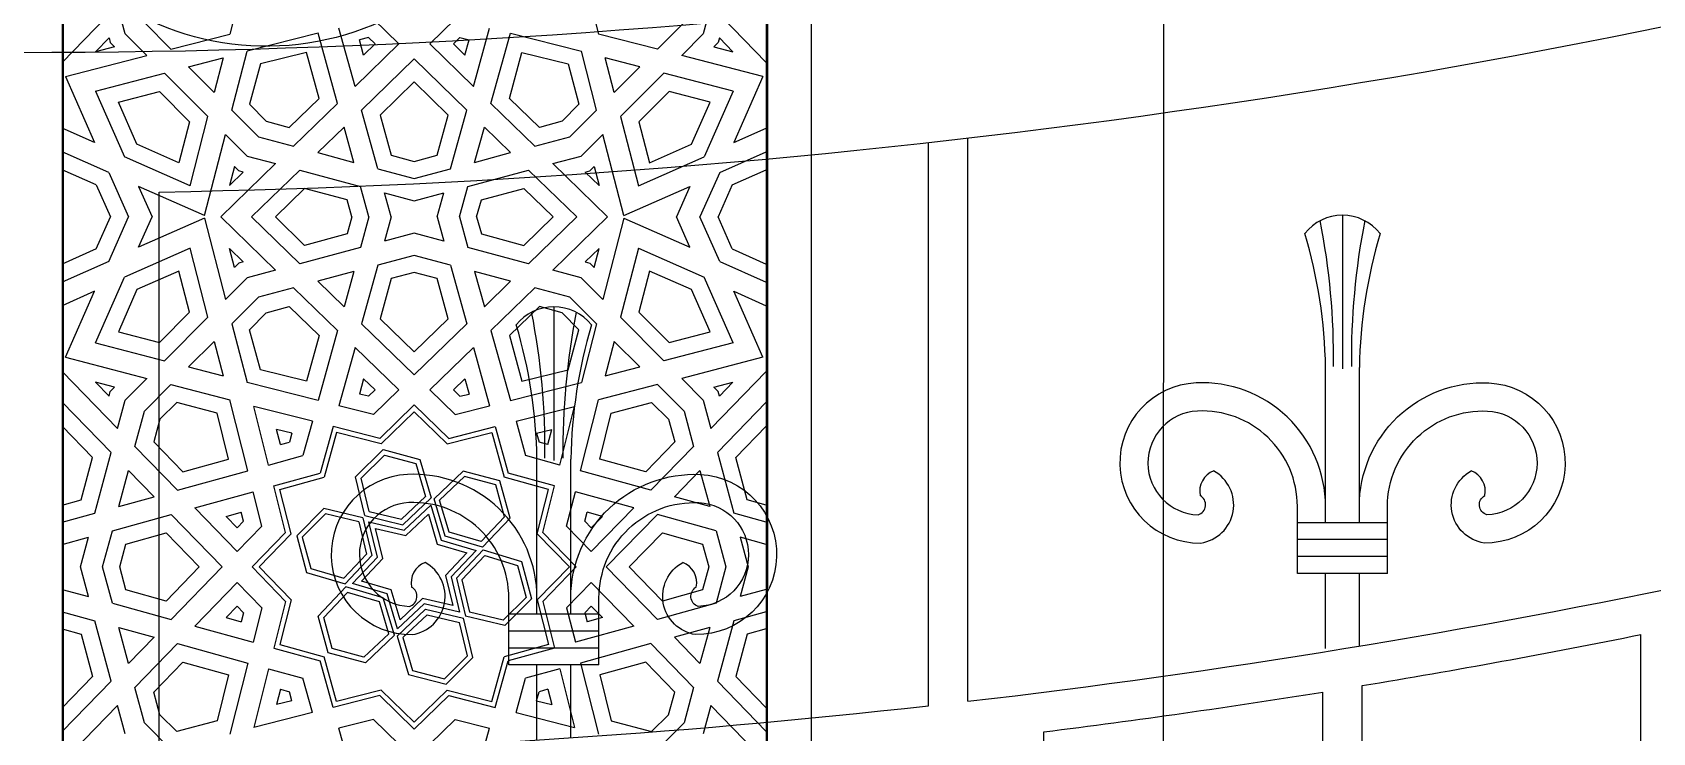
# Model space of a CAD drawing. Header units: inches. Extents: x 13054 to 48691, y 5623 to 20391.
# Drawn here: x 48359.15 to 48377.55, y 18835.4 to 18843.35 of the extents above; entities that cross this region are included whole.
import ezdxf

# ---------------------------------------------------------------- set-up
doc = ezdxf.new("R2010")
doc.units = ezdxf.units.IN
doc.header["$MEASUREMENT"] = 0

msp = doc.modelspace()

# ---------------------------------------------------------------- linework, layer by layer
at = {"transparency": 33554483}
for p, q in [((48359.51, 18888.546), (48359.484, 18793.533)), ((48372.006, 18876.043), (48371.984, 18793.53)), ((48367.484, 18849.208), (48367.484, 18841.255)), ((48367.484, 18849.208), (48367.484, 18841.255)), ((48361.595, 18844.139), (48361.391, 18843.333)), ((48365.374, 18844.139), (48365.578, 18843.333)), ((48359.484, 18843.01), (48360.113, 18843.658)), ((48360.2, 18843.335), (48360.113, 18843.658)), ((48366.856, 18843.658), (48366.769, 18843.335)), ((48367.484, 18843.01), (48366.856, 18843.658)), ((48360.721, 18843.16), (48360.419, 18843.462)), ((48362.813, 18842.737), (48362.629, 18843.401)), ((48363.309, 18843.22), (48363.021, 18843.5)), ((48363.66, 18843.22), (48363.948, 18843.5)), ((48364.156, 18842.737), (48364.34, 18843.401)), ((48366.55, 18843.462), (48366.248, 18843.16)), ((48359.864, 18843.132), (48360.018, 18843.29)), ((48360.018, 18843.29), (48360.031, 18843.238)), ((48360.031, 18843.238), (48360.081, 18843.188)), ((48360.446, 18843.089), (48360.2, 18843.335)), ((48360.721, 18843.16), (48361.391, 18843.333)), ((48362.392, 18843.342), (48361.586, 18843.138)), ((48362.613, 18842.543), (48362.392, 18843.342)), ((48362.813, 18842.737), (48363.309, 18843.22)), ((48362.965, 18843.293), (48362.861, 18843.266)), ((48362.909, 18843.093), (48362.861, 18843.266)), ((48362.909, 18843.093), (48363.04, 18843.22)), ((48363.04, 18843.22), (48362.965, 18843.293)), ((48364.156, 18842.737), (48363.66, 18843.22)), ((48363.929, 18843.22), (48364.004, 18843.293)), ((48364.06, 18843.093), (48363.929, 18843.22)), ((48364.004, 18843.293), (48364.108, 18843.266)), ((48364.06, 18843.093), (48364.108, 18843.266)), ((48364.356, 18842.543), (48364.577, 18843.342)), ((48364.577, 18843.342), (48365.383, 18843.138)), ((48366.248, 18843.16), (48365.578, 18843.333)), ((48366.769, 18843.335), (48366.523, 18843.089)), ((48366.937, 18843.238), (48366.888, 18843.188)), ((48366.951, 18843.29), (48366.937, 18843.238)), ((48367.105, 18843.132), (48366.951, 18843.29)), ((48359.523, 18842.849), (48360.446, 18843.089)), ((48360.081, 18843.188), (48359.864, 18843.132)), ((48360.921, 18842.959), (48361.314, 18843.061)), ((48361.314, 18843.061), (48361.212, 18842.668)), ((48361.412, 18842.468), (48361.586, 18843.138)), ((48362.26, 18843.121), (48361.737, 18842.993)), ((48362.403, 18842.601), (48362.26, 18843.121)), ((48362.887, 18842.469), (48363.484, 18843.05)), ((48364.082, 18842.469), (48363.484, 18843.05)), ((48364.566, 18842.601), (48364.708, 18843.121)), ((48364.708, 18843.121), (48365.232, 18842.993)), ((48365.556, 18842.468), (48365.383, 18843.138)), ((48365.757, 18842.668), (48365.655, 18843.061)), ((48366.048, 18842.959), (48365.655, 18843.061)), ((48367.446, 18842.849), (48366.523, 18843.089)), ((48366.888, 18843.188), (48367.105, 18843.132)), ((48359.523, 18842.849), (48359.853, 18842.099)), ((48359.862, 18842.685), (48360.647, 18842.888)), ((48361.141, 18842.394), (48360.647, 18842.888)), ((48361.212, 18842.668), (48360.921, 18842.959)), ((48361.737, 18842.993), (48361.614, 18842.535)), ((48365.232, 18842.993), (48365.355, 18842.535)), ((48366.048, 18842.959), (48365.757, 18842.668)), ((48366.322, 18842.888), (48365.828, 18842.394)), ((48367.107, 18842.685), (48366.322, 18842.888)), ((48367.446, 18842.849), (48367.116, 18842.099)), ((48359.862, 18842.685), (48360.191, 18841.938)), ((48360.123, 18842.559), (48360.59, 18842.68)), ((48360.59, 18842.68), (48360.932, 18842.337)), ((48363.484, 18842.788), (48363.098, 18842.412)), ((48363.871, 18842.412), (48363.484, 18842.788)), ((48366.379, 18842.68), (48366.036, 18842.337)), ((48366.846, 18842.559), (48366.379, 18842.68)), ((48367.107, 18842.685), (48366.778, 18841.938)), ((48360.333, 18842.08), (48360.123, 18842.559)), ((48361.614, 18842.535), (48361.803, 18842.343)), ((48362.063, 18842.272), (48362.403, 18842.601)), ((48362.114, 18842.059), (48362.613, 18842.543)), ((48364.855, 18842.059), (48364.356, 18842.543)), ((48364.906, 18842.272), (48364.566, 18842.601)), ((48365.355, 18842.535), (48365.166, 18842.343)), ((48366.636, 18842.08), (48366.846, 18842.559)), ((48360.932, 18842.337), (48360.811, 18841.87)), ((48360.938, 18841.609), (48361.141, 18842.394)), ((48361.412, 18842.468), (48361.714, 18842.166)), ((48361.803, 18842.343), (48362.063, 18842.272)), ((48363.072, 18841.802), (48362.887, 18842.469)), ((48363.098, 18842.412), (48363.224, 18841.956)), ((48363.745, 18841.956), (48363.871, 18842.412)), ((48363.897, 18841.802), (48364.082, 18842.469)), ((48365.166, 18842.343), (48364.906, 18842.272)), ((48365.254, 18842.166), (48365.556, 18842.468)), ((48365.828, 18842.394), (48366.031, 18841.609)), ((48366.036, 18842.337), (48366.157, 18841.87)), ((48359.853, 18842.099), (48359.484, 18842.264)), ((48361.102, 18841.27), (48361.341, 18842.193)), ((48361.341, 18842.193), (48361.588, 18841.947)), ((48361.714, 18842.166), (48362.114, 18842.059)), ((48362.389, 18841.985), (48362.688, 18842.275)), ((48362.798, 18841.875), (48362.688, 18842.275)), ((48364.171, 18841.875), (48364.281, 18842.275)), ((48364.58, 18841.985), (48364.281, 18842.275)), ((48364.855, 18842.059), (48365.254, 18842.166)), ((48365.381, 18841.947), (48365.627, 18842.193)), ((48365.867, 18841.27), (48365.627, 18842.193)), ((48367.116, 18842.099), (48367.484, 18842.264)), ((48360.013, 18841.76), (48359.484, 18841.996)), ((48360.938, 18841.609), (48360.191, 18841.938)), ((48360.811, 18841.87), (48360.333, 18842.08)), ((48361.588, 18841.947), (48361.91, 18841.86)), ((48362.389, 18841.985), (48362.798, 18841.875)), ((48363.224, 18841.956), (48363.484, 18841.886)), ((48363.484, 18841.886), (48363.745, 18841.956)), ((48364.171, 18841.875), (48364.58, 18841.985)), ((48365.058, 18841.86), (48365.381, 18841.947)), ((48366.031, 18841.609), (48366.778, 18841.938)), ((48366.157, 18841.87), (48366.636, 18842.08)), ((48366.956, 18841.76), (48367.484, 18841.996)), ((48359.871, 18841.618), (48359.484, 18841.791)), ((48360.013, 18841.76), (48360.239, 18841.255)), ((48361.287, 18841.255), (48361.91, 18841.86)), ((48361.441, 18841.828), (48361.385, 18841.611)), ((48361.385, 18841.611), (48361.542, 18841.765)), ((48361.491, 18841.779), (48361.441, 18841.828)), ((48361.542, 18841.765), (48361.491, 18841.779)), ((48361.637, 18841.255), (48362.185, 18841.787)), ((48362.185, 18841.787), (48362.874, 18841.602)), ((48363.072, 18841.802), (48363.484, 18841.691)), ((48363.484, 18841.691), (48363.897, 18841.802)), ((48364.095, 18841.602), (48364.784, 18841.787)), ((48365.331, 18841.255), (48364.784, 18841.787)), ((48365.682, 18841.255), (48365.058, 18841.86)), ((48365.426, 18841.765), (48365.478, 18841.779)), ((48365.584, 18841.611), (48365.426, 18841.765)), ((48365.478, 18841.779), (48365.528, 18841.828)), ((48365.528, 18841.828), (48365.584, 18841.611)), ((48366.956, 18841.76), (48366.73, 18841.255)), ((48367.098, 18841.618), (48367.484, 18841.791)), ((48359.871, 18841.618), (48360.033, 18841.255)), ((48360.352, 18841.6), (48360.506, 18841.255)), ((48361.102, 18841.27), (48360.352, 18841.6)), ((48362.239, 18841.578), (48361.907, 18841.255)), ((48362.722, 18841.449), (48362.239, 18841.578)), ((48362.97, 18841.255), (48362.874, 18841.602)), ((48363.999, 18841.255), (48364.095, 18841.602)), ((48364.247, 18841.449), (48364.729, 18841.578)), ((48364.729, 18841.578), (48365.062, 18841.255)), ((48365.867, 18841.27), (48366.617, 18841.6)), ((48366.617, 18841.6), (48366.463, 18841.255)), ((48367.098, 18841.618), (48366.936, 18841.255)), ((48362.775, 18841.255), (48362.722, 18841.449)), ((48363.148, 18841.529), (48363.484, 18841.439)), ((48363.224, 18841.255), (48363.148, 18841.529)), ((48363.484, 18841.439), (48363.821, 18841.529)), ((48363.745, 18841.255), (48363.821, 18841.529)), ((48364.193, 18841.255), (48364.247, 18841.449)), ((48359.871, 18840.891), (48360.033, 18841.255)), ((48360.013, 18840.749), (48360.239, 18841.255)), ((48360.352, 18840.91), (48360.506, 18841.255)), ((48361.102, 18841.24), (48360.352, 18840.91)), ((48361.102, 18841.24), (48361.341, 18840.316)), ((48361.287, 18841.255), (48361.91, 18840.649)), ((48361.637, 18841.255), (48362.185, 18840.723)), ((48362.239, 18840.932), (48361.907, 18841.255)), ((48362.775, 18841.255), (48362.722, 18841.061)), ((48362.97, 18841.255), (48362.874, 18840.907)), ((48363.224, 18841.255), (48363.148, 18840.98)), ((48363.745, 18841.255), (48363.821, 18840.98)), ((48363.999, 18841.255), (48364.095, 18840.907)), ((48364.193, 18841.255), (48364.247, 18841.061)), ((48364.729, 18840.932), (48365.062, 18841.255)), ((48365.331, 18841.255), (48364.784, 18840.723)), ((48365.682, 18841.255), (48365.058, 18840.649)), ((48365.867, 18841.24), (48365.627, 18840.316)), ((48365.867, 18841.24), (48366.617, 18840.91)), ((48366.617, 18840.91), (48366.463, 18841.255)), ((48366.956, 18840.749), (48366.73, 18841.255)), ((48367.098, 18840.891), (48366.936, 18841.255)), ((48367.484, 18841.255), (48367.484, 18833.301)), ((48367.484, 18841.255), (48367.484, 18833.301)), ((48362.722, 18841.061), (48362.239, 18840.932)), ((48363.484, 18841.071), (48363.148, 18840.98)), ((48363.821, 18840.98), (48363.484, 18841.071)), ((48364.247, 18841.061), (48364.729, 18840.932)), ((48359.871, 18840.891), (48359.484, 18840.719)), ((48360.938, 18840.901), (48360.191, 18840.572)), ((48361.141, 18840.116), (48360.938, 18840.901)), ((48361.441, 18840.681), (48361.385, 18840.898)), ((48361.385, 18840.898), (48361.542, 18840.745)), ((48362.874, 18840.907), (48362.185, 18840.723)), ((48364.784, 18840.723), (48364.095, 18840.907)), ((48365.584, 18840.898), (48365.426, 18840.745)), ((48365.528, 18840.681), (48365.584, 18840.898)), ((48366.031, 18840.901), (48365.828, 18840.116)), ((48366.031, 18840.901), (48366.778, 18840.572)), ((48367.098, 18840.891), (48367.484, 18840.719)), ((48360.013, 18840.749), (48359.484, 18840.513)), ((48360.811, 18840.64), (48360.333, 18840.429)), ((48360.932, 18840.173), (48360.811, 18840.64)), ((48361.491, 18840.731), (48361.441, 18840.681)), ((48361.542, 18840.745), (48361.491, 18840.731)), ((48361.91, 18840.649), (48361.588, 18840.563)), ((48362.798, 18840.634), (48362.389, 18840.524)), ((48362.798, 18840.634), (48362.688, 18840.234)), ((48363.072, 18840.707), (48362.887, 18840.04)), ((48363.484, 18840.818), (48363.072, 18840.707)), ((48363.897, 18840.707), (48363.484, 18840.818)), ((48363.897, 18840.707), (48364.082, 18840.04)), ((48364.58, 18840.524), (48364.171, 18840.634)), ((48364.171, 18840.634), (48364.281, 18840.234)), ((48365.381, 18840.563), (48365.058, 18840.649)), ((48365.426, 18840.745), (48365.478, 18840.731)), ((48365.478, 18840.731), (48365.528, 18840.681)), ((48366.157, 18840.64), (48366.036, 18840.173)), ((48366.636, 18840.429), (48366.157, 18840.64)), ((48366.956, 18840.749), (48367.484, 18840.513)), ((48359.862, 18839.824), (48360.191, 18840.572)), ((48361.588, 18840.563), (48361.341, 18840.316)), ((48362.114, 18840.451), (48361.714, 18840.344)), ((48362.114, 18840.451), (48362.613, 18839.966)), ((48362.389, 18840.524), (48362.688, 18840.234)), ((48363.224, 18840.554), (48363.098, 18840.097)), ((48363.484, 18840.624), (48363.224, 18840.554)), ((48363.745, 18840.554), (48363.484, 18840.624)), ((48363.871, 18840.097), (48363.745, 18840.554)), ((48364.58, 18840.524), (48364.281, 18840.234)), ((48364.855, 18840.451), (48364.356, 18839.966)), ((48365.254, 18840.344), (48364.855, 18840.451)), ((48365.627, 18840.316), (48365.381, 18840.563)), ((48367.107, 18839.824), (48366.778, 18840.572)), ((48359.853, 18840.41), (48359.484, 18840.246)), ((48359.523, 18839.66), (48359.853, 18840.41)), ((48360.333, 18840.429), (48360.123, 18839.951)), ((48361.714, 18840.344), (48361.412, 18840.042)), ((48365.556, 18840.042), (48365.254, 18840.344)), ((48366.846, 18839.951), (48366.636, 18840.429)), ((48367.116, 18840.41), (48367.484, 18840.246)), ((48367.446, 18839.66), (48367.116, 18840.41)), ((48360.59, 18839.83), (48360.932, 18840.173)), ((48360.647, 18839.621), (48361.141, 18840.116)), ((48361.614, 18839.974), (48361.803, 18840.166)), ((48361.803, 18840.166), (48362.063, 18840.238)), ((48362.063, 18840.238), (48362.403, 18839.908)), ((48363.098, 18840.097), (48363.484, 18839.722)), ((48363.484, 18839.722), (48363.871, 18840.097)), ((48364.906, 18840.238), (48364.566, 18839.908)), ((48365.166, 18840.166), (48364.906, 18840.238)), ((48365.355, 18839.974), (48365.166, 18840.166)), ((48366.322, 18839.621), (48365.828, 18840.116)), ((48366.036, 18840.173), (48366.379, 18839.83)), ((48360.123, 18839.951), (48360.59, 18839.83)), ((48361.412, 18840.042), (48361.586, 18839.372)), ((48361.737, 18839.516), (48361.614, 18839.974)), ((48362.403, 18839.908), (48362.26, 18839.389)), ((48362.613, 18839.966), (48362.392, 18839.168)), ((48362.887, 18840.04), (48363.484, 18839.46)), ((48364.082, 18840.04), (48363.484, 18839.46)), ((48364.356, 18839.966), (48364.577, 18839.168)), ((48364.566, 18839.908), (48364.708, 18839.389)), ((48365.232, 18839.516), (48365.355, 18839.974)), ((48365.556, 18840.042), (48365.383, 18839.372)), ((48366.379, 18839.83), (48366.846, 18839.951)), ((48359.862, 18839.824), (48360.647, 18839.621)), ((48360.921, 18839.55), (48361.212, 18839.841)), ((48361.212, 18839.841), (48361.314, 18839.448)), ((48362.813, 18839.772), (48362.629, 18839.108)), ((48362.813, 18839.772), (48363.309, 18839.29)), ((48364.156, 18839.772), (48363.66, 18839.29)), ((48364.156, 18839.772), (48364.34, 18839.108)), ((48365.757, 18839.841), (48365.655, 18839.448)), ((48366.048, 18839.55), (48365.757, 18839.841)), ((48367.107, 18839.824), (48366.322, 18839.621)), ((48359.523, 18839.66), (48360.446, 18839.421)), ((48360.921, 18839.55), (48361.314, 18839.448)), ((48365.655, 18839.448), (48366.048, 18839.55)), ((48367.446, 18839.66), (48366.523, 18839.421)), ((48359.484, 18839.499), (48360.113, 18838.852)), ((48360.081, 18839.321), (48359.864, 18839.378)), ((48359.864, 18839.378), (48360.018, 18839.22)), ((48360.2, 18839.174), (48360.446, 18839.421)), ((48360.419, 18839.048), (48360.721, 18839.35)), ((48360.721, 18839.35), (48361.391, 18839.176)), ((48362.392, 18839.168), (48361.586, 18839.372)), ((48362.26, 18839.389), (48361.737, 18839.516)), ((48362.909, 18839.417), (48362.861, 18839.243)), ((48362.909, 18839.417), (48363.04, 18839.29)), ((48364.06, 18839.417), (48363.929, 18839.29)), ((48364.06, 18839.417), (48364.108, 18839.243)), ((48364.577, 18839.168), (48365.383, 18839.372)), ((48364.708, 18839.389), (48365.232, 18839.516)), ((48366.248, 18839.35), (48365.578, 18839.176)), ((48366.248, 18839.35), (48366.55, 18839.048)), ((48366.523, 18839.421), (48366.769, 18839.174)), ((48367.484, 18839.499), (48366.856, 18838.852)), ((48366.888, 18839.321), (48367.105, 18839.378)), ((48367.105, 18839.378), (48366.951, 18839.22)), ((48360.018, 18839.22), (48360.031, 18839.272)), ((48360.031, 18839.272), (48360.081, 18839.321)), ((48360.113, 18838.852), (48360.2, 18839.174)), ((48361.595, 18838.37), (48361.391, 18839.176)), ((48362.965, 18839.217), (48362.861, 18839.243)), ((48363.04, 18839.29), (48362.965, 18839.217)), ((48363.309, 18839.29), (48363.021, 18839.009)), ((48363.66, 18839.29), (48363.948, 18839.009)), ((48363.929, 18839.29), (48364.004, 18839.217)), ((48364.004, 18839.217), (48364.108, 18839.243)), ((48365.374, 18838.37), (48365.578, 18839.176)), ((48366.769, 18839.174), (48366.856, 18838.852)), ((48366.937, 18839.272), (48366.888, 18839.321)), ((48366.951, 18839.22), (48366.937, 18839.272)), ((48359.484, 18839.149), (48360.04, 18838.577)), ((48360.311, 18838.648), (48360.419, 18839.048)), ((48360.788, 18839.148), (48360.596, 18838.959)), ((48361.246, 18839.026), (48360.788, 18839.148)), ((48361.374, 18838.502), (48361.246, 18839.026)), ((48361.83, 18838.435), (48361.662, 18839.101)), ((48362.327, 18838.933), (48361.662, 18839.101)), ((48363.021, 18839.009), (48362.629, 18839.108)), ((48363.484, 18839.119), (48363.093, 18838.739)), ((48363.484, 18839.041), (48363.11, 18838.677)), ((48363.484, 18839.119), (48363.876, 18838.739)), ((48363.484, 18839.041), (48363.859, 18838.677)), ((48363.948, 18839.009), (48364.34, 18839.108)), ((48364.642, 18838.933), (48365.307, 18839.101)), ((48365.139, 18838.435), (48365.307, 18839.101)), ((48365.595, 18838.502), (48365.723, 18839.026)), ((48365.723, 18839.026), (48366.181, 18839.148)), ((48366.181, 18839.148), (48366.373, 18838.959)), ((48366.55, 18839.048), (48366.657, 18838.648)), ((48367.484, 18839.149), (48366.929, 18838.577)), ((48359.831, 18838.523), (48359.484, 18838.879)), ((48360.596, 18838.959), (48360.525, 18838.699)), ((48361.965, 18838.668), (48361.921, 18838.841)), ((48362.095, 18838.798), (48361.921, 18838.841)), ((48362.095, 18838.798), (48362.067, 18838.696)), ((48362.327, 18838.933), (48362.219, 18838.543)), ((48362.564, 18838.873), (48362.417, 18838.345)), ((48362.603, 18838.805), (48362.463, 18838.299)), ((48363.093, 18838.739), (48362.564, 18838.873)), ((48363.11, 18838.677), (48362.603, 18838.805)), ((48363.859, 18838.677), (48364.366, 18838.805)), ((48363.876, 18838.739), (48364.405, 18838.873)), ((48364.366, 18838.805), (48364.506, 18838.299)), ((48364.405, 18838.873), (48364.551, 18838.345)), ((48364.642, 18838.933), (48364.75, 18838.543)), ((48364.874, 18838.798), (48365.048, 18838.841)), ((48364.874, 18838.798), (48364.902, 18838.696)), ((48365.004, 18838.668), (48365.048, 18838.841)), ((48366.373, 18838.959), (48366.444, 18838.699)), ((48367.138, 18838.523), (48367.484, 18838.879)), ((48360.311, 18838.648), (48360.796, 18838.149)), ((48360.525, 18838.699), (48360.854, 18838.359)), ((48361.965, 18838.668), (48362.067, 18838.696)), ((48362.819, 18838.304), (48363.131, 18838.613)), ((48363.131, 18838.613), (48363.547, 18838.5)), ((48365.004, 18838.668), (48364.902, 18838.696)), ((48366.444, 18838.699), (48366.115, 18838.359)), ((48366.657, 18838.648), (48366.173, 18838.149)), ((48359.702, 18838.041), (48359.831, 18838.523)), ((48359.855, 18837.888), (48360.04, 18838.577)), ((48360.854, 18838.359), (48361.374, 18838.502)), ((48361.83, 18838.435), (48362.219, 18838.543)), ((48362.881, 18838.286), (48363.147, 18838.55)), ((48363.147, 18838.55), (48363.502, 18838.454)), ((48363.502, 18838.454), (48363.614, 18838.08)), ((48363.547, 18838.5), (48363.678, 18838.063)), ((48365.139, 18838.435), (48364.75, 18838.543)), ((48366.115, 18838.359), (48365.595, 18838.502)), ((48366.929, 18838.577), (48367.114, 18837.888)), ((48367.267, 18838.041), (48367.138, 18838.523)), ((48360.128, 18837.964), (48360.238, 18838.373)), ((48360.238, 18838.373), (48360.528, 18838.075)), ((48360.796, 18838.149), (48361.595, 18838.37)), ((48361.89, 18838.199), (48362.417, 18838.345)), ((48361.958, 18838.159), (48362.463, 18838.299)), ((48362.925, 18837.861), (48362.819, 18838.304)), ((48362.972, 18837.908), (48362.881, 18838.286)), ((48364.041, 18838.368), (48363.71, 18838.054)), ((48364.057, 18838.306), (48363.773, 18838.037)), ((48364.458, 18838.258), (48364.041, 18838.368)), ((48364.413, 18838.211), (48364.057, 18838.306)), ((48364.573, 18837.834), (48364.458, 18838.258)), ((48365.011, 18838.159), (48364.506, 18838.299)), ((48365.079, 18838.199), (48364.551, 18838.345)), ((48366.173, 18838.149), (48365.374, 18838.37)), ((48366.731, 18838.373), (48366.441, 18838.075)), ((48366.731, 18838.373), (48366.841, 18837.964)), ((48360.128, 18837.964), (48360.528, 18838.075)), ((48360.99, 18837.95), (48361.654, 18838.133)), ((48361.753, 18837.742), (48361.654, 18838.133)), ((48362.023, 18837.669), (48361.89, 18838.199)), ((48362.086, 18837.653), (48361.958, 18838.159)), ((48363.339, 18837.82), (48363.614, 18838.08)), ((48363.356, 18837.758), (48363.678, 18838.063)), ((48364.511, 18837.849), (48364.413, 18838.211)), ((48364.883, 18837.653), (48365.011, 18838.159)), ((48364.945, 18837.669), (48365.079, 18838.199)), ((48365.216, 18837.742), (48365.315, 18838.133)), ((48365.979, 18837.95), (48365.315, 18838.133)), ((48366.841, 18837.964), (48366.441, 18838.075)), ((48359.484, 18837.981), (48359.702, 18838.041)), ((48359.484, 18837.786), (48359.855, 18837.888)), ((48360.055, 18837.69), (48360.722, 18837.875)), ((48360.722, 18837.875), (48361.303, 18837.278)), ((48360.99, 18837.95), (48361.473, 18837.453)), ((48361.346, 18837.853), (48361.519, 18837.901)), ((48361.546, 18837.797), (48361.519, 18837.901)), ((48362.459, 18837.943), (48362.149, 18837.632)), ((48362.476, 18837.881), (48362.212, 18837.615)), ((48362.901, 18837.838), (48362.459, 18837.943)), ((48362.855, 18837.791), (48362.476, 18837.881)), ((48362.972, 18837.908), (48363.339, 18837.82)), ((48363.372, 18837.696), (48363.673, 18837.98)), ((48363.389, 18837.634), (48363.645, 18837.877)), ((48363.645, 18837.877), (48363.745, 18837.539)), ((48363.673, 18837.98), (48363.791, 18837.584)), ((48363.836, 18837.629), (48363.71, 18838.054)), ((48363.881, 18837.675), (48363.773, 18838.037)), ((48365.423, 18837.797), (48365.45, 18837.901)), ((48365.623, 18837.853), (48365.45, 18837.901)), ((48365.979, 18837.95), (48365.496, 18837.453)), ((48366.247, 18837.875), (48365.666, 18837.278)), ((48366.914, 18837.69), (48366.247, 18837.875)), ((48367.484, 18837.786), (48367.114, 18837.888)), ((48367.484, 18837.981), (48367.267, 18838.041)), ((48359.944, 18837.278), (48360.055, 18837.69)), ((48361.346, 18837.853), (48361.473, 18837.723)), ((48361.473, 18837.723), (48361.546, 18837.797)), ((48361.473, 18837.453), (48361.753, 18837.742)), ((48362.855, 18837.791), (48362.942, 18837.423)), ((48362.901, 18837.838), (48363.004, 18837.407)), ((48362.925, 18837.861), (48363.356, 18837.758)), ((48362.97, 18837.792), (48363.372, 18837.696)), ((48363.066, 18837.39), (48362.97, 18837.792)), ((48363.046, 18837.716), (48363.389, 18837.634)), ((48363.128, 18837.373), (48363.046, 18837.716)), ((48364.244, 18837.567), (48364.511, 18837.849)), ((48364.261, 18837.503), (48364.573, 18837.834)), ((48365.496, 18837.453), (48365.216, 18837.742)), ((48365.496, 18837.723), (48365.423, 18837.797)), ((48365.623, 18837.853), (48365.496, 18837.723)), ((48366.914, 18837.69), (48367.025, 18837.278)), ((48359.484, 18837.532), (48359.782, 18837.615)), ((48359.692, 18837.278), (48359.782, 18837.615)), ((48360.139, 18837.278), (48360.208, 18837.538)), ((48360.208, 18837.538), (48360.665, 18837.665)), ((48360.665, 18837.665), (48361.041, 18837.278)), ((48361.643, 18837.278), (48362.023, 18837.669)), ((48361.722, 18837.278), (48362.086, 18837.653)), ((48362.149, 18837.632), (48362.262, 18837.215)), ((48362.212, 18837.615), (48362.308, 18837.26)), ((48363.745, 18837.539), (48364.083, 18837.438)), ((48363.791, 18837.584), (48364.187, 18837.466)), ((48364.261, 18837.503), (48363.836, 18837.629)), ((48364.244, 18837.567), (48363.881, 18837.675)), ((48365.247, 18837.278), (48364.883, 18837.653)), ((48365.326, 18837.278), (48364.945, 18837.669)), ((48365.928, 18837.278), (48366.304, 18837.665)), ((48366.304, 18837.665), (48366.76, 18837.538)), ((48366.76, 18837.538), (48366.83, 18837.278)), ((48367.187, 18837.615), (48367.277, 18837.278)), ((48367.484, 18837.532), (48367.187, 18837.615)), ((48362.942, 18837.423), (48362.683, 18837.149)), ((48363.004, 18837.407), (48362.7, 18837.085)), ((48362.782, 18837.09), (48363.066, 18837.39)), ((48362.886, 18837.117), (48363.128, 18837.373)), ((48364.083, 18837.438), (48363.841, 18837.182)), ((48364.187, 18837.466), (48363.903, 18837.166)), ((48364.269, 18837.471), (48363.965, 18837.149)), ((48364.286, 18837.407), (48364.027, 18837.133)), ((48364.269, 18837.471), (48364.705, 18837.341)), ((48364.286, 18837.407), (48364.659, 18837.296)), ((48364.705, 18837.341), (48364.818, 18836.916)), ((48359.782, 18836.941), (48359.692, 18837.278)), ((48360.055, 18836.865), (48359.944, 18837.278)), ((48360.208, 18837.018), (48360.139, 18837.278)), ((48361.041, 18837.278), (48360.665, 18836.891)), ((48360.722, 18836.681), (48361.303, 18837.278)), ((48361.643, 18837.278), (48362.023, 18836.886)), ((48361.722, 18837.278), (48362.086, 18836.903)), ((48362.262, 18837.215), (48362.7, 18837.085)), ((48362.308, 18837.26), (48362.683, 18837.149)), ((48363.841, 18837.182), (48363.923, 18836.84)), ((48363.903, 18837.166), (48363.999, 18836.764)), ((48363.965, 18837.149), (48364.067, 18836.718)), ((48364.659, 18837.296), (48364.755, 18836.933)), ((48365.247, 18837.278), (48364.883, 18836.903)), ((48365.326, 18837.278), (48364.945, 18836.886)), ((48366.247, 18836.681), (48365.666, 18837.278)), ((48366.304, 18836.891), (48365.928, 18837.278)), ((48366.83, 18837.278), (48366.76, 18837.018)), ((48367.025, 18837.278), (48366.914, 18836.865)), ((48367.277, 18837.278), (48367.187, 18836.941)), ((48359.484, 18837.023), (48359.782, 18836.941)), ((48360.665, 18836.891), (48360.208, 18837.018)), ((48360.99, 18836.606), (48361.473, 18837.103)), ((48361.473, 18837.103), (48361.753, 18836.814)), ((48362.394, 18836.721), (48362.708, 18837.053)), ((48362.457, 18836.705), (48362.725, 18836.989)), ((48363.133, 18836.926), (48362.708, 18837.053)), ((48363.088, 18836.881), (48362.725, 18836.989)), ((48363.178, 18836.972), (48362.782, 18837.09)), ((48363.223, 18837.017), (48362.886, 18837.117)), ((48363.296, 18836.575), (48363.178, 18836.972)), ((48363.324, 18836.679), (48363.223, 18837.017)), ((48364.027, 18837.133), (48364.114, 18836.765)), ((48365.496, 18837.103), (48365.216, 18836.814)), ((48365.979, 18836.606), (48365.496, 18837.103)), ((48366.76, 18837.018), (48366.304, 18836.891)), ((48367.484, 18837.023), (48367.187, 18836.941)), ((48359.484, 18836.77), (48359.855, 18836.667)), ((48360.055, 18836.865), (48360.722, 18836.681)), ((48361.346, 18836.703), (48361.473, 18836.833)), ((48361.473, 18836.833), (48361.546, 18836.758)), ((48361.753, 18836.814), (48361.654, 18836.422)), ((48362.023, 18836.886), (48361.89, 18836.357)), ((48362.086, 18836.903), (48361.958, 18836.397)), ((48363.195, 18836.519), (48363.088, 18836.881)), ((48363.259, 18836.502), (48363.133, 18836.926)), ((48363.291, 18836.493), (48363.613, 18836.798)), ((48363.597, 18836.86), (48363.296, 18836.575)), ((48363.58, 18836.921), (48363.324, 18836.679)), ((48363.923, 18836.84), (48363.58, 18836.921)), ((48363.999, 18836.764), (48363.597, 18836.86)), ((48363.613, 18836.798), (48364.044, 18836.695)), ((48364.755, 18836.933), (48364.494, 18836.674)), ((48364.818, 18836.916), (48364.512, 18836.612)), ((48364.883, 18836.903), (48365.011, 18836.397)), ((48364.945, 18836.886), (48365.079, 18836.357)), ((48365.216, 18836.814), (48365.315, 18836.422)), ((48365.496, 18836.833), (48365.423, 18836.758)), ((48365.623, 18836.703), (48365.496, 18836.833)), ((48366.914, 18836.865), (48366.247, 18836.681)), ((48367.484, 18836.77), (48367.114, 18836.667)), ((48360.04, 18835.979), (48359.855, 18836.667)), ((48360.238, 18836.182), (48360.128, 18836.592)), ((48360.128, 18836.592), (48360.528, 18836.481)), ((48360.99, 18836.606), (48361.654, 18836.422)), ((48361.346, 18836.703), (48361.519, 18836.655)), ((48361.546, 18836.758), (48361.519, 18836.655)), ((48362.505, 18836.304), (48362.394, 18836.721)), ((48362.551, 18836.35), (48362.457, 18836.705)), ((48363.355, 18836.476), (48363.63, 18836.736)), ((48363.63, 18836.736), (48363.997, 18836.648)), ((48364.088, 18836.268), (48363.997, 18836.648)), ((48364.15, 18836.251), (48364.044, 18836.695)), ((48364.512, 18836.612), (48364.067, 18836.718)), ((48364.494, 18836.674), (48364.114, 18836.765)), ((48365.979, 18836.606), (48365.315, 18836.422)), ((48365.423, 18836.758), (48365.45, 18836.655)), ((48365.623, 18836.703), (48365.45, 18836.655)), ((48366.841, 18836.592), (48366.441, 18836.481)), ((48366.841, 18836.592), (48366.731, 18836.182)), ((48367.114, 18836.667), (48366.929, 18835.979)), ((48359.484, 18836.575), (48359.702, 18836.515)), ((48359.702, 18836.515), (48359.831, 18836.033)), ((48360.238, 18836.182), (48360.528, 18836.481)), ((48360.311, 18835.908), (48360.796, 18836.407)), ((48360.796, 18836.407), (48361.595, 18836.186)), ((48363.195, 18836.519), (48362.913, 18836.252)), ((48363.259, 18836.502), (48362.929, 18836.189)), ((48363.291, 18836.493), (48363.421, 18836.057)), ((48363.355, 18836.476), (48363.466, 18836.103)), ((48366.173, 18836.407), (48365.374, 18836.186)), ((48366.657, 18835.908), (48366.173, 18836.407)), ((48366.731, 18836.182), (48366.441, 18836.481)), ((48367.267, 18836.515), (48367.138, 18836.033)), ((48367.484, 18836.575), (48367.267, 18836.515)), ((48361.89, 18836.357), (48362.417, 18836.211)), ((48361.958, 18836.397), (48362.463, 18836.257)), ((48362.603, 18835.751), (48362.463, 18836.257)), ((48362.929, 18836.189), (48362.505, 18836.304)), ((48362.913, 18836.252), (48362.551, 18836.35)), ((48363.829, 18836.007), (48364.088, 18836.268)), ((48363.846, 18835.945), (48364.15, 18836.251)), ((48364.366, 18835.751), (48364.506, 18836.257)), ((48365.011, 18836.397), (48364.506, 18836.257)), ((48365.079, 18836.357), (48364.551, 18836.211)), ((48359.831, 18836.033), (48359.484, 18835.677)), ((48360.525, 18835.856), (48360.854, 18836.197)), ((48360.854, 18836.197), (48361.374, 18836.054)), ((48361.374, 18836.054), (48361.246, 18835.53)), ((48361.595, 18836.186), (48361.391, 18835.379)), ((48361.83, 18836.12), (48361.662, 18835.455)), ((48361.83, 18836.12), (48362.219, 18836.013)), ((48362.564, 18835.683), (48362.417, 18836.211)), ((48363.421, 18836.057), (48363.846, 18835.945)), ((48363.466, 18836.103), (48363.829, 18836.007)), ((48364.405, 18835.683), (48364.551, 18836.211)), ((48365.139, 18836.12), (48364.75, 18836.013)), ((48365.139, 18836.12), (48365.307, 18835.455)), ((48365.374, 18836.186), (48365.578, 18835.379)), ((48366.115, 18836.197), (48365.595, 18836.054)), ((48365.595, 18836.054), (48365.723, 18835.53)), ((48366.444, 18835.856), (48366.115, 18836.197)), ((48367.138, 18836.033), (48367.484, 18835.677)), ((48359.484, 18835.407), (48360.04, 18835.979)), ((48360.419, 18835.508), (48360.311, 18835.908)), ((48360.596, 18835.597), (48360.525, 18835.856)), ((48361.965, 18835.888), (48361.921, 18835.714)), ((48361.965, 18835.888), (48362.067, 18835.86)), ((48362.095, 18835.758), (48362.067, 18835.86)), ((48362.327, 18835.623), (48362.219, 18836.013)), ((48363.11, 18835.879), (48362.603, 18835.751)), ((48363.484, 18835.515), (48363.11, 18835.879)), ((48363.484, 18835.515), (48363.859, 18835.879)), ((48363.859, 18835.879), (48364.366, 18835.751)), ((48364.642, 18835.623), (48364.75, 18836.013)), ((48364.874, 18835.758), (48364.902, 18835.86)), ((48365.004, 18835.888), (48364.902, 18835.86)), ((48365.004, 18835.888), (48365.048, 18835.714)), ((48366.373, 18835.597), (48366.444, 18835.856)), ((48366.657, 18835.908), (48366.55, 18835.508)), ((48367.484, 18835.407), (48366.929, 18835.979)), ((48359.484, 18835.057), (48360.113, 18835.704)), ((48360.2, 18835.381), (48360.113, 18835.704)), ((48362.095, 18835.758), (48361.921, 18835.714)), ((48363.093, 18835.817), (48362.564, 18835.683)), ((48363.484, 18835.436), (48363.093, 18835.817)), ((48363.484, 18835.436), (48363.876, 18835.817)), ((48363.876, 18835.817), (48364.405, 18835.683)), ((48364.874, 18835.758), (48365.048, 18835.714)), ((48366.856, 18835.704), (48366.769, 18835.381)), ((48367.484, 18835.057), (48366.856, 18835.704)), ((48360.721, 18835.206), (48360.419, 18835.508)), ((48360.788, 18835.408), (48360.596, 18835.597)), ((48361.246, 18835.53), (48360.788, 18835.408)), ((48362.327, 18835.623), (48361.662, 18835.455)), ((48363.021, 18835.547), (48362.629, 18835.448)), ((48363.309, 18835.266), (48363.021, 18835.547)), ((48363.66, 18835.266), (48363.948, 18835.547)), ((48363.948, 18835.547), (48364.34, 18835.448)), ((48364.642, 18835.623), (48365.307, 18835.455)), ((48365.723, 18835.53), (48366.181, 18835.408)), ((48366.181, 18835.408), (48366.373, 18835.597)), ((48366.55, 18835.508), (48366.248, 18835.206)), ((48362.813, 18834.784), (48362.629, 18835.448)), ((48364.156, 18834.784), (48364.34, 18835.448))]:
    msp.add_line(p, q, dxfattribs=at)
at = {"ltscale": 5}
for p, q in [((48369.775, 18835.752), (48369.775, 18842.151)), ((48369.327, 18835.701), (48369.327, 18842.1)), ((48360.586, 18803.129), (48360.586, 18841.538)), ((48373.838, 18836.351), (48373.838, 18837.205)), ((48374.222, 18836.377), (48374.222, 18837.205)), ((48377.422, 18809.336), (48377.422, 18836.51)), ((48373.806, 18824.344), (48373.806, 18835.857)), ((48374.254, 18824.203), (48374.254, 18835.93)), ((48370.639, 18809.336), (48370.639, 18835.405))]:
    msp.add_line(p, q, dxfattribs=at)
at = {"color": 250, "ltscale": 5}
for p, q in [((48374.03, 18841.274), (48374.03, 18839.528)), ((48365.071, 18840.234), (48365.071, 18838.488)), ((48373.838, 18837.781), (48373.838, 18839.543)), ((48374.222, 18837.781), (48374.222, 18839.543)), ((48374.542, 18837.781), (48373.518, 18837.781)), ((48374.542, 18837.589), (48373.518, 18837.589)), ((48374.542, 18837.397), (48373.518, 18837.397)), ((48374.542, 18837.205), (48373.518, 18837.205))]:
    msp.add_line(p, q, dxfattribs=at)
at = {"color": 251, "ltscale": 5}
for p, q in [((48364.879, 18836.741), (48364.879, 18838.503)), ((48365.263, 18836.741), (48365.263, 18838.503)), ((48365.583, 18836.741), (48364.559, 18836.741)), ((48365.583, 18836.549), (48364.559, 18836.549)), ((48365.583, 18836.357), (48364.559, 18836.357)), ((48365.583, 18836.165), (48364.559, 18836.165)), ((48364.879, 18835.311), (48364.879, 18836.165)), ((48365.263, 18835.337), (48365.263, 18836.165))]:
    msp.add_line(p, q, dxfattribs=at)
at = {"transparency": 33554483}
for points in [[(48359.51, 18888.546), (48359.484, 18881.023), (48359.484, 18873.069), (48359.484, 18865.116), (48359.484, 18857.162), (48359.484, 18849.208), (48359.484, 18841.255), (48359.484, 18833.301), (48359.484, 18825.347), (48359.484, 18817.394), (48359.484, 18809.44), (48359.484, 18801.487), (48359.484, 18793.533)], [(48443.386, 18880.524), (48367.508, 18880.544), (48367.484, 18793.531)], [(48445.924, 18793.51), (48445.947, 18880.023), (48368.007, 18880.044), (48367.984, 18793.531)]]:
    msp.add_lwpolyline(points, dxfattribs=at)
at = {"ltscale": 5}
for points in [[(48358.986, 18843.124, 0.06637), (48382.986, 18846.324, -0.06637), (48406.986, 18849.524)], [(48360.586, 18841.538, 0.062061), (48383.405, 18844.78, -0.061908), (48405.386, 18847.91)], [(48369.775, 18835.752, 0.023145), (48378.286, 18837.145)], [(48374.254, 18835.93, 0.008597), (48377.422, 18836.51, 0.008597)], [(48370.639, 18835.405, 0.008542), (48373.806, 18835.857)], [(48360.586, 18835.139, 0.023506), (48369.327, 18835.701)]]:
    msp.add_lwpolyline(points, format="xyb", dxfattribs=at)
at = {"color": 251, "ltscale": 5}
for points in [[(48366.917, 18847.444, 0.085352), (48365.398, 18845.584, -0.114542), (48363.317, 18843.579, -0.285723), (48359.995, 18843.768, -0.978836), (48361.696, 18846.457, -0.536415), (48361.631, 18844.516)], [(48364.879, 18836.926, 0.428008), (48363.409, 18838.329, 0.981892), (48363.461, 18836.51, 0.718103), (48363.608, 18837.329)], [(48365.263, 18836.926), (48365.263, 18836.926, -0.428008), (48366.734, 18838.329, -0.981892), (48366.682, 18836.51, -0.718103), (48366.535, 18837.329)], [(48364.559, 18836.165), (48364.559, 18836.926, 0.428008), (48363.424, 18838.009, 0.959841), (48363.431, 18836.83, 0.664353), (48363.454, 18837.049)], [(48365.583, 18836.165), (48365.583, 18836.926, -0.428008), (48366.719, 18838.009, -0.959841), (48366.712, 18836.83, -0.664353), (48366.689, 18837.049)]]:
    msp.add_lwpolyline(points, format="xyb", dxfattribs=at)
at = {"color": 250, "ltscale": 5}
for points in [[(48373.838, 18837.966, 0.428008), (48372.368, 18839.369, 0.981892), (48372.42, 18837.55, 0.718103), (48372.567, 18838.369)], [(48374.222, 18837.966), (48374.222, 18837.966, -0.428008), (48375.693, 18839.369, -0.981892), (48375.641, 18837.55, -0.718103), (48375.494, 18838.369)], [(48373.518, 18837.205), (48373.518, 18837.966, 0.428008), (48372.383, 18839.05, 0.959841), (48372.39, 18837.87, 0.664353), (48372.413, 18838.089)], [(48374.542, 18837.205), (48374.542, 18837.966, -0.428008), (48375.678, 18839.05, -0.959841), (48375.671, 18837.87, -0.664353), (48375.648, 18838.089)]]:
    msp.add_lwpolyline(points, format="xyb", dxfattribs=at)
for centre, radius, start, end in [((48374.03, 18840.73), 0.544, 38.3001, 141.6999), ((48365.886, 18839.657), 8.043, 359.2642, 11.1507), ((48382.175, 18839.657), 8.043, 168.8493, 180.7358), ((48368.189, 18839.452), 5.65, 0.9279, 16.6155), ((48379.872, 18839.452), 5.65, 163.3845, 179.0721), ((48365.071, 18839.69), 0.544, 38.3001, 141.6999), ((48356.927, 18838.616), 8.043, 359.2642, 11.1507), ((48373.216, 18838.616), 8.043, 168.8493, 180.7358), ((48359.23, 18838.412), 5.65, 0.9279, 16.6155), ((48370.913, 18838.412), 5.65, 163.3845, 179.0721), ((48372.656, 18838.138), 0.248, 111.0173, 191.3369), ((48375.405, 18838.138), 0.248, 348.6631, 68.9827)]:
    msp.add_arc(centre, radius, start, end, dxfattribs=at)
at = {"color": 251, "ltscale": 5}
for centre, start, end in [((48363.697, 18837.098), 111.0173, 191.3369), ((48366.446, 18837.098), 348.6631, 68.9827)]:
    msp.add_arc(centre, 0.248, start, end, dxfattribs=at)

doc.saveas('drawing.dxf')
